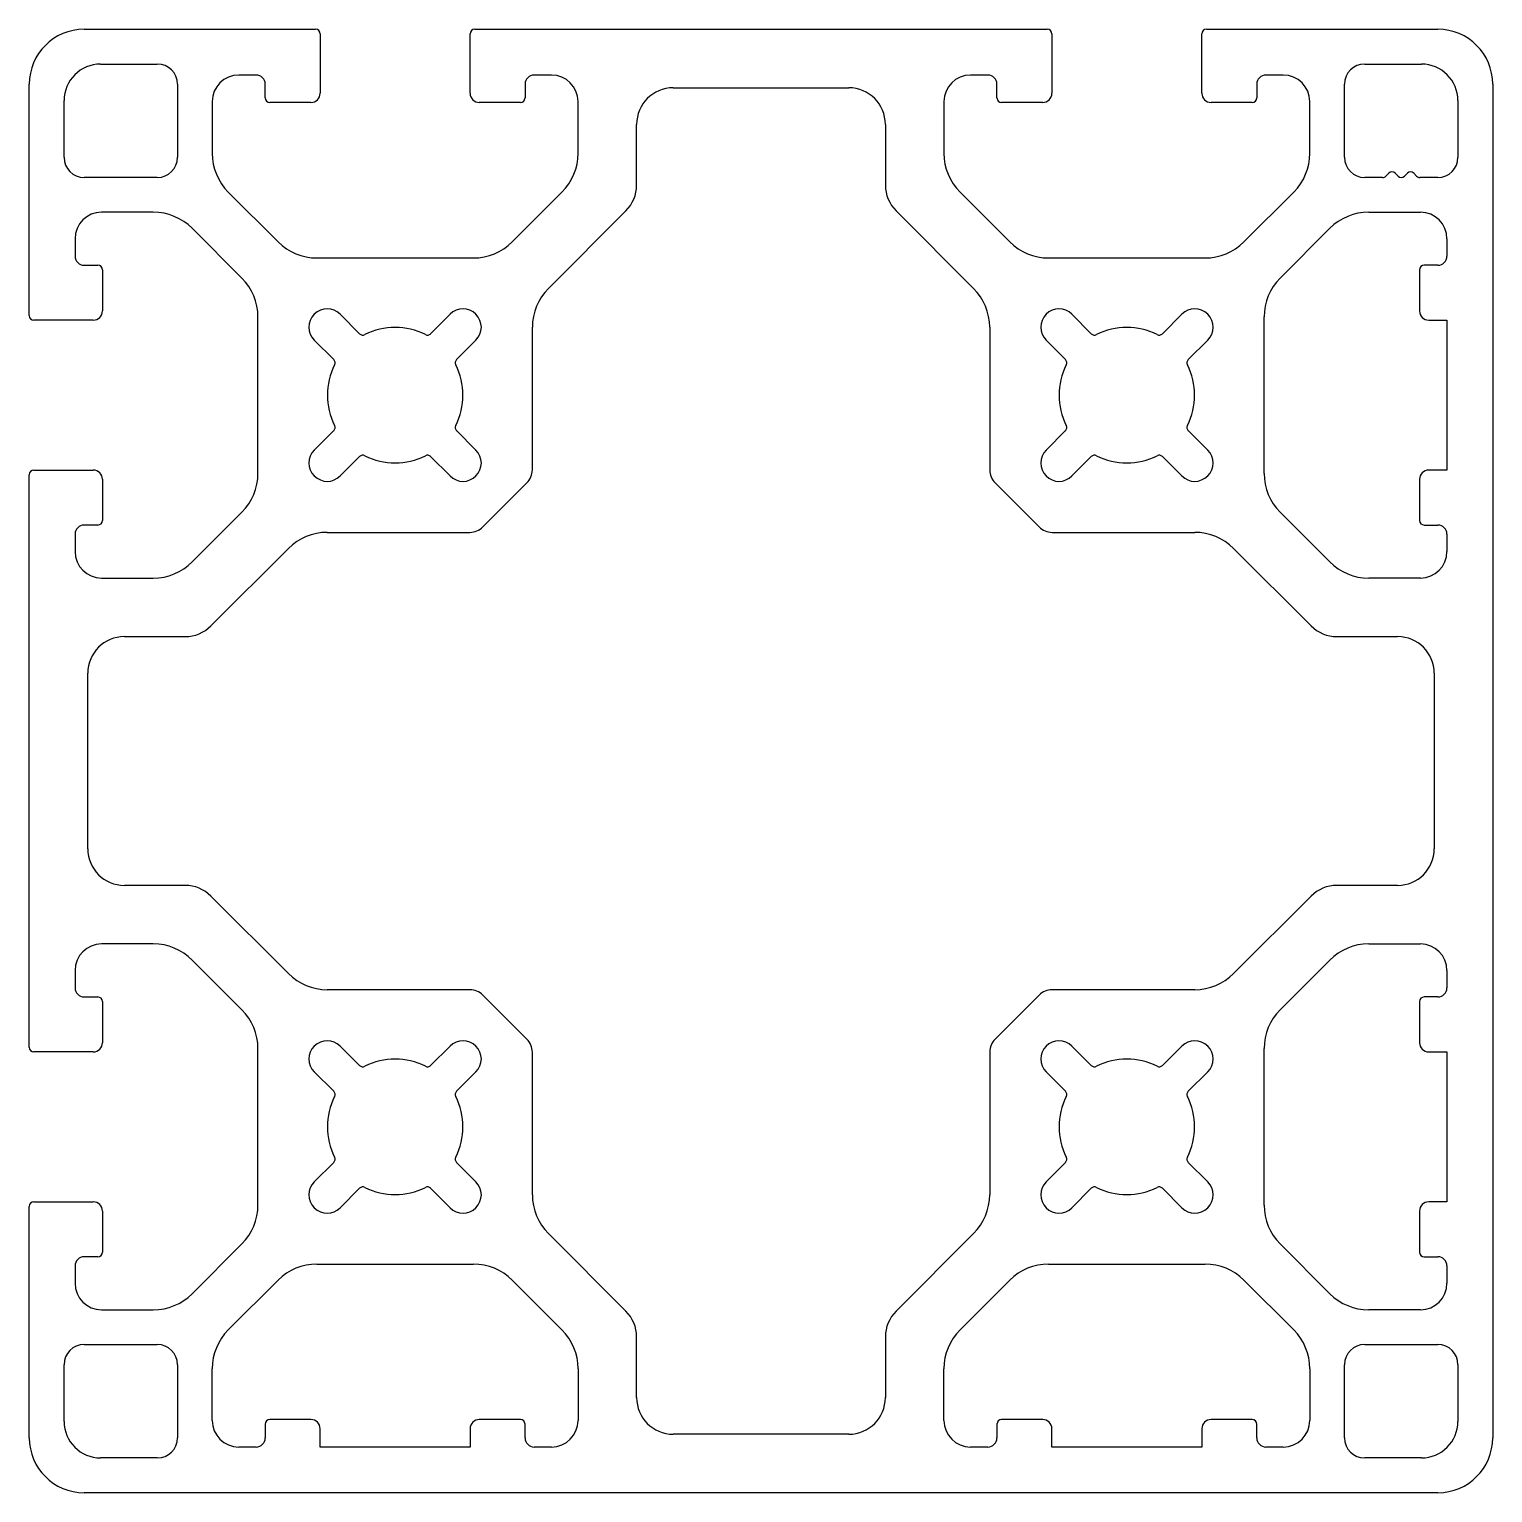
# Model space of a CAD drawing. Extents: x 1108.1 to 1188.1, y 882.5 to 962.5.
import ezdxf

# ---------------------------------------------------------------- set-up
doc = ezdxf.new("R2010")
doc.units = 0
doc.layers.get('0').update_dxf_attribs({"linetype": 'CONTINUOUS'})

msp = doc.modelspace()

# ---------------------------------------------------------------- linework, layer by layer
for p, q in [((1111.12, 962.453), (1123.77, 962.453)), ((1132.47, 962.453), (1163.77, 962.453)), ((1172.47, 962.453), (1185.12, 962.453)), ((1124.02, 962.203), (1124.02, 958.953)), ((1132.22, 958.953), (1132.22, 962.203)), ((1164.02, 962.203), (1164.02, 958.953)), ((1172.22, 958.953), (1172.22, 962.203)), ((1112.02, 960.553), (1115.12, 960.553)), ((1181.12, 960.553), (1184.22, 960.553)), ((1108.12, 946.803), (1108.12, 959.453)), ((1116.22, 959.453), (1116.22, 955.453)), ((1120.52, 959.953), (1119.57, 959.953)), ((1121.02, 958.703), (1121.02, 959.453)), ((1135.22, 959.453), (1135.22, 958.703)), ((1136.67, 959.953), (1135.72, 959.953)), ((1143.32, 959.253), (1152.92, 959.253)), ((1160.52, 959.953), (1159.57, 959.953)), ((1161.02, 958.703), (1161.02, 959.453)), ((1175.22, 959.453), (1175.22, 958.703)), ((1176.67, 959.953), (1175.72, 959.953)), ((1180.02, 955.453), (1180.02, 959.453)), ((1188.12, 959.453), (1188.12, 885.453)), ((1110.02, 955.453), (1110.02, 958.553)), ((1118.12, 958.503), (1118.12, 955.676)), ((1123.52, 958.453), (1121.27, 958.453)), ((1134.97, 958.453), (1132.72, 958.453)), ((1138.12, 955.676), (1138.12, 958.503)), ((1158.12, 958.503), (1158.12, 955.676)), ((1163.52, 958.453), (1161.27, 958.453)), ((1174.97, 958.453), (1172.72, 958.453)), ((1178.12, 955.676), (1178.12, 958.503)), ((1186.22, 958.553), (1186.22, 955.453)), ((1141.32, 953.936), (1141.32, 957.253)), ((1154.92, 957.253), (1154.92, 953.936)), ((1182.434, 954.582), (1182.278, 954.426)), ((1182.943, 954.426), (1182.788, 954.582)), ((1183.452, 954.582), (1183.297, 954.426)), ((1183.961, 954.426), (1183.806, 954.582)), ((1115.12, 954.353), (1111.12, 954.353)), ((1182.102, 954.353), (1181.12, 954.353)), ((1185.12, 954.353), (1184.138, 954.353)), ((1118.999, 953.554), (1121.721, 950.832)), ((1134.519, 950.832), (1137.241, 953.554)), ((1158.999, 953.554), (1161.721, 950.832)), ((1174.519, 950.832), (1177.241, 953.554)), ((1114.897, 952.453), (1112.07, 952.453)), ((1136.499, 948.286), (1140.734, 952.522)), ((1155.506, 952.522), (1159.741, 948.286)), ((1181.342, 952.453), (1184.17, 952.453)), ((1119.741, 948.852), (1117.019, 951.574)), ((1176.499, 948.852), (1179.221, 951.574)), ((1110.62, 951.003), (1110.62, 950.053)), ((1185.62, 951.003), (1185.62, 950.053)), ((1123.842, 949.953), (1132.397, 949.953)), ((1163.842, 949.953), (1172.397, 949.953)), ((1111.12, 949.553), (1111.87, 949.553)), ((1112.12, 949.303), (1112.12, 947.053)), ((1184.12, 949.303), (1184.12, 947.053)), ((1185.12, 949.553), (1184.37, 949.553)), ((1111.62, 946.553), (1108.37, 946.553)), ((1120.62, 938.176), (1120.62, 946.731)), ((1125.115, 946.873), (1126.177, 945.81)), ((1130.062, 945.81), (1131.125, 946.873)), ((1165.115, 946.873), (1166.177, 945.81)), ((1170.062, 945.81), (1171.125, 946.873)), ((1175.62, 938.176), (1175.62, 946.731)), ((1184.62, 946.553), (1185.62, 946.553)), ((1185.62, 946.553), (1185.62, 938.353)), ((1135.62, 938.367), (1135.62, 946.165)), ((1160.62, 946.165), (1160.62, 938.367)), ((1124.763, 944.396), (1123.7, 945.458)), ((1132.539, 945.458), (1131.477, 944.396)), ((1164.763, 944.396), (1163.7, 945.458)), ((1172.539, 945.458), (1171.477, 944.396)), ((1123.7, 939.448), (1124.763, 940.511)), ((1131.477, 940.511), (1132.539, 939.448)), ((1163.7, 939.448), (1164.763, 940.511)), ((1171.477, 940.511), (1172.539, 939.448)), ((1126.177, 939.097), (1125.115, 938.034)), ((1131.125, 938.034), (1130.062, 939.097)), ((1166.177, 939.097), (1165.115, 938.034)), ((1171.125, 938.034), (1170.062, 939.097)), ((1108.12, 906.803), (1108.12, 938.103)), ((1108.37, 938.353), (1111.62, 938.353)), ((1112.12, 937.853), (1112.12, 935.603)), ((1132.913, 935.246), (1135.327, 937.66)), ((1160.913, 937.66), (1163.327, 935.246)), ((1184.12, 937.853), (1184.12, 935.603)), ((1185.62, 938.353), (1184.62, 938.353)), ((1117.019, 933.332), (1119.741, 936.054)), ((1179.221, 933.332), (1176.499, 936.054)), ((1111.87, 935.353), (1111.12, 935.353)), ((1184.37, 935.353), (1185.12, 935.353)), ((1110.62, 934.853), (1110.62, 933.903)), ((1124.408, 934.953), (1132.206, 934.953)), ((1164.034, 934.953), (1171.832, 934.953)), ((1185.62, 934.853), (1185.62, 933.903)), ((1118.051, 929.839), (1122.287, 934.074)), ((1173.953, 934.074), (1178.188, 929.839)), ((1112.07, 932.453), (1114.897, 932.453)), ((1184.17, 932.453), (1181.342, 932.453)), ((1113.32, 929.253), (1116.637, 929.253)), ((1179.603, 929.253), (1182.92, 929.253)), ((1111.32, 917.653), (1111.32, 927.253)), ((1184.92, 927.253), (1184.92, 917.653)), ((1116.637, 915.653), (1113.32, 915.653)), ((1182.92, 915.653), (1179.603, 915.653)), ((1122.287, 910.832), (1118.051, 915.067)), ((1178.188, 915.067), (1173.953, 910.832)), ((1114.897, 912.453), (1112.07, 912.453)), ((1181.342, 912.453), (1184.17, 912.453)), ((1119.741, 908.852), (1117.019, 911.574)), ((1176.499, 908.852), (1179.221, 911.574)), ((1110.62, 911.003), (1110.62, 910.053)), ((1185.62, 911.003), (1185.62, 910.053)), ((1132.206, 909.953), (1124.408, 909.953)), ((1135.327, 907.246), (1132.913, 909.66)), ((1163.327, 909.66), (1160.913, 907.246)), ((1171.832, 909.953), (1164.034, 909.953)), ((1111.12, 909.553), (1111.87, 909.553)), ((1112.12, 909.303), (1112.12, 907.053)), ((1184.12, 909.303), (1184.12, 907.053)), ((1185.12, 909.553), (1184.37, 909.553)), ((1111.62, 906.553), (1108.37, 906.553)), ((1120.62, 898.176), (1120.62, 906.731)), ((1125.115, 906.873), (1126.177, 905.81)), ((1130.062, 905.81), (1131.125, 906.873)), ((1135.62, 898.741), (1135.62, 906.539)), ((1160.62, 906.539), (1160.62, 898.741)), ((1165.115, 906.873), (1166.177, 905.81)), ((1170.062, 905.81), (1171.125, 906.873)), ((1175.62, 898.176), (1175.62, 906.731)), ((1184.62, 906.553), (1185.62, 906.553)), ((1185.62, 906.553), (1185.62, 898.353)), ((1124.763, 904.396), (1123.7, 905.458)), ((1132.539, 905.458), (1131.477, 904.396)), ((1164.763, 904.396), (1163.7, 905.458)), ((1172.539, 905.458), (1171.477, 904.396)), ((1123.7, 899.448), (1124.763, 900.511)), ((1131.477, 900.511), (1132.539, 899.448)), ((1163.7, 899.448), (1164.763, 900.511)), ((1171.477, 900.511), (1172.539, 899.448)), ((1126.177, 899.097), (1125.115, 898.034)), ((1131.125, 898.034), (1130.062, 899.097)), ((1166.177, 899.097), (1165.115, 898.034)), ((1171.125, 898.034), (1170.062, 899.097)), ((1108.12, 885.453), (1108.12, 898.103)), ((1108.37, 898.353), (1111.62, 898.353)), ((1112.12, 897.853), (1112.12, 895.603)), ((1184.12, 897.853), (1184.12, 895.603)), ((1185.62, 898.353), (1184.62, 898.353)), ((1117.019, 893.332), (1119.741, 896.054)), ((1140.734, 892.385), (1136.499, 896.62)), ((1159.741, 896.62), (1155.506, 892.385)), ((1179.221, 893.332), (1176.499, 896.054)), ((1111.87, 895.353), (1111.12, 895.353)), ((1184.37, 895.353), (1185.12, 895.353)), ((1110.62, 894.853), (1110.62, 893.903)), ((1123.842, 894.953), (1132.397, 894.953)), ((1163.842, 894.953), (1172.397, 894.953)), ((1185.62, 894.853), (1185.62, 893.903)), ((1118.999, 891.352), (1121.721, 894.074)), ((1134.519, 894.074), (1137.241, 891.352)), ((1158.999, 891.352), (1161.721, 894.074)), ((1174.519, 894.074), (1177.241, 891.352)), ((1112.07, 892.453), (1114.897, 892.453)), ((1184.17, 892.453), (1181.342, 892.453)), ((1111.12, 890.553), (1115.12, 890.553)), ((1141.32, 887.653), (1141.32, 890.97)), ((1154.92, 890.97), (1154.92, 887.653)), ((1181.12, 890.553), (1185.12, 890.553)), ((1110.02, 886.353), (1110.02, 889.453)), ((1116.22, 889.453), (1116.22, 885.453)), ((1118.12, 886.403), (1118.12, 889.231)), ((1138.12, 889.231), (1138.12, 886.403)), ((1158.12, 886.403), (1158.12, 889.231)), ((1178.12, 889.231), (1178.12, 886.403)), ((1180.02, 885.453), (1180.02, 889.453)), ((1186.22, 889.453), (1186.22, 886.353)), ((1123.52, 886.453), (1121.27, 886.453)), ((1134.97, 886.453), (1132.72, 886.453)), ((1163.52, 886.453), (1161.27, 886.453)), ((1174.97, 886.453), (1172.72, 886.453)), ((1121.02, 886.203), (1121.02, 885.453)), ((1124.02, 884.953), (1124.02, 885.953)), ((1132.22, 885.953), (1132.22, 884.953)), ((1135.22, 885.453), (1135.22, 886.203)), ((1152.92, 885.653), (1143.32, 885.653)), ((1161.02, 886.203), (1161.02, 885.453)), ((1164.02, 884.953), (1164.02, 885.953)), ((1172.22, 885.953), (1172.22, 884.953)), ((1175.22, 885.453), (1175.22, 886.203)), ((1120.52, 884.953), (1119.57, 884.953)), ((1132.22, 884.953), (1124.02, 884.953)), ((1136.67, 884.953), (1135.72, 884.953)), ((1160.52, 884.953), (1159.57, 884.953)), ((1172.22, 884.953), (1164.02, 884.953)), ((1176.67, 884.953), (1175.72, 884.953)), ((1115.12, 884.353), (1112.02, 884.353)), ((1184.22, 884.353), (1181.12, 884.353)), ((1185.12, 882.453), (1111.12, 882.453))]:
    msp.add_line(p, q)
for centre, radius, start, end in [((1111.12, 959.453), 3, 90, 180), ((1123.77, 962.203), 0.25, 360, 90), ((1132.47, 962.203), 0.25, 90, 180), ((1163.77, 962.203), 0.25, 360, 90), ((1172.47, 962.203), 0.25, 90, 180), ((1185.12, 959.453), 3, 0, 90), ((1112.02, 958.553), 2, 90, 180), ((1115.12, 959.453), 1.1, 0, 90), ((1181.12, 959.453), 1.1, 90, 180), ((1184.22, 958.553), 2, 0, 90), ((1119.57, 958.503), 1.45, 90, 180), ((1120.52, 959.453), 0.5, 0, 90), ((1135.72, 959.453), 0.5, 90, 180), ((1136.67, 958.503), 1.45, 0, 90), ((1143.32, 957.253), 2, 90, 180), ((1152.92, 957.253), 2, 360, 90), ((1159.57, 958.503), 1.45, 90, 180), ((1160.52, 959.453), 0.5, 0, 90), ((1175.72, 959.453), 0.5, 90, 180), ((1176.67, 958.503), 1.45, 0, 90), ((1121.27, 958.703), 0.25, 180, 270), ((1123.52, 958.953), 0.5, 270, 0), ((1132.72, 958.953), 0.5, 180, 270), ((1134.97, 958.703), 0.25, 270, 0), ((1161.27, 958.703), 0.25, 180, 270), ((1163.52, 958.953), 0.5, 270, 0), ((1172.72, 958.953), 0.5, 180, 270), ((1174.97, 958.703), 0.25, 270, 0), ((1111.12, 955.453), 1.1, 180, 270), ((1115.12, 955.453), 1.1, 270, 0), ((1121.12, 955.676), 3, 180, 225), ((1135.12, 955.676), 3, 315, 0), ((1161.12, 955.676), 3, 180, 225), ((1175.12, 955.676), 3, 315, 360), ((1181.12, 955.453), 1.1, 180, 270), ((1185.12, 955.453), 1.1, 270, 360), ((1182.102, 954.603), 0.25, 270, 315), ((1182.611, 954.405), 0.25, 45, 135), ((1183.12, 954.603), 0.25, 225, 315), ((1183.629, 954.405), 0.25, 45, 135), ((1184.138, 954.603), 0.25, 225, 270), ((1139.32, 953.936), 2, 315, 360), ((1156.92, 953.936), 2, 180, 225), ((1112.07, 951.003), 1.45, 90, 180), ((1114.897, 949.453), 3, 45, 90), ((1181.342, 949.453), 3, 90, 135), ((1184.17, 951.003), 1.45, 0, 90), ((1123.842, 952.953), 3, 225, 270), ((1132.397, 952.953), 3, 270, 315), ((1163.842, 952.953), 3, 225, 270), ((1172.397, 952.953), 3, 270, 315), ((1111.12, 950.053), 0.5, 180, 270), ((1185.12, 950.053), 0.5, 270, 0), ((1111.87, 949.303), 0.25, 360, 90), ((1117.62, 946.731), 3, 0, 45), ((1178.62, 946.731), 3, 135, 180), ((1184.37, 949.303), 0.25, 90, 180), ((1138.62, 946.165), 3, 135, 180), ((1157.62, 946.165), 3, 0, 45), ((1108.37, 946.803), 0.25, 180, 270), ((1111.62, 947.053), 0.5, 270, 0), ((1124.408, 946.165), 1, 45, 225), ((1131.832, 946.165), 1, 315, 135), ((1164.408, 946.165), 1, 45, 225), ((1171.832, 946.165), 1, 315, 135), ((1184.62, 947.053), 0.5, 180, 270), ((1126.354, 945.987), 0.25, 225, 296.55128), ((1128.12, 942.453), 3.7, 63.44872, 116.55128), ((1129.886, 945.987), 0.25, 243.44872, 315), ((1166.354, 945.987), 0.25, 225, 296.55128), ((1168.12, 942.453), 3.7, 63.44872, 116.55128), ((1169.886, 945.987), 0.25, 243.44872, 315), ((1128.12, 942.453), 3.7, 153.44872, 206.55128), ((1124.586, 944.219), 0.25, 333.44872, 45), ((1131.653, 944.219), 0.25, 135, 206.55128), ((1128.12, 942.453), 3.7, 333.44872, 26.55128), ((1168.12, 942.453), 3.7, 153.44872, 206.55128), ((1164.586, 944.219), 0.25, 333.44872, 45), ((1171.653, 944.219), 0.25, 135, 206.55128), ((1168.12, 942.453), 3.7, 333.44872, 26.55128), ((1124.586, 940.687), 0.25, 315, 26.55128), ((1131.653, 940.687), 0.25, 153.44872, 225), ((1164.586, 940.687), 0.25, 315, 26.55128), ((1171.653, 940.687), 0.25, 153.44872, 225), ((1124.408, 938.741), 1, 135, 315), ((1131.832, 938.741), 1, 225, 45), ((1164.408, 938.741), 1, 135, 315), ((1171.832, 938.741), 1, 225, 45), ((1126.354, 938.92), 0.25, 63.44872, 135), ((1128.12, 942.453), 3.7, 243.44872, 296.55128), ((1129.886, 938.92), 0.25, 45, 116.55128), ((1166.354, 938.92), 0.25, 63.44872, 135), ((1168.12, 942.453), 3.7, 243.44872, 296.55128), ((1169.886, 938.92), 0.25, 45, 116.55128), ((1108.37, 938.103), 0.25, 90, 180), ((1111.62, 937.853), 0.5, 0, 90), ((1117.62, 938.176), 3, 315, 0), ((1134.62, 938.367), 1, 315, 0), ((1161.62, 938.367), 1, 180, 225), ((1178.62, 938.176), 3, 180, 225), ((1184.62, 937.853), 0.5, 90, 180.00001), ((1111.12, 934.853), 0.5, 90, 180), ((1111.87, 935.603), 0.25, 270, 0), ((1132.206, 935.953), 1, 270, 315), ((1164.034, 935.953), 1, 225, 270), ((1184.37, 935.603), 0.25, 180, 270), ((1185.12, 934.853), 0.5, 360, 90), ((1124.408, 931.953), 3, 90, 135), ((1171.832, 931.953), 3, 45, 90), ((1112.07, 933.903), 1.45, 180, 270), ((1184.17, 933.903), 1.45, 270, 0), ((1114.897, 935.453), 3, 270, 315), ((1181.342, 935.453), 3, 225, 270), ((1116.637, 931.253), 2, 270, 315), ((1179.603, 931.253), 2, 225, 270), ((1113.32, 927.253), 2, 90, 180), ((1182.92, 927.253), 2, 360, 90), ((1113.32, 917.653), 2, 180, 270), ((1182.92, 917.653), 2, 270, 0), ((1116.637, 913.653), 2, 45, 90), ((1179.603, 913.653), 2, 90, 135), ((1112.07, 911.003), 1.45, 90, 180), ((1114.897, 909.453), 3, 45, 90), ((1181.342, 909.453), 3, 90, 135), ((1184.17, 911.003), 1.45, 0, 90), ((1124.408, 912.953), 3, 225, 270), ((1171.832, 912.953), 3, 270, 315), ((1111.12, 910.053), 0.5, 180, 270), ((1132.206, 908.953), 1, 45, 90), ((1164.034, 908.953), 1, 90, 135), ((1185.12, 910.053), 0.5, 270, 0), ((1111.87, 909.303), 0.25, 360, 90), ((1117.62, 906.731), 3, 0, 45), ((1178.62, 906.731), 3, 135, 180), ((1184.37, 909.303), 0.25, 90, 180), ((1134.62, 906.539), 1, 0, 45), ((1161.62, 906.539), 1, 135, 180), ((1108.37, 906.803), 0.25, 180, 270), ((1111.62, 907.053), 0.5, 270, 0), ((1124.408, 906.165), 1, 45, 225), ((1131.832, 906.165), 1, 315, 135), ((1164.408, 906.165), 1, 45, 225), ((1171.832, 906.165), 1, 315, 135), ((1184.62, 907.053), 0.5, 180, 270), ((1126.354, 905.987), 0.25, 225, 296.55128), ((1128.12, 902.453), 3.7, 63.44872, 116.55128), ((1129.886, 905.987), 0.25, 243.44872, 315), ((1166.354, 905.987), 0.25, 225, 296.55128), ((1168.12, 902.453), 3.7, 63.44872, 116.55128), ((1169.886, 905.987), 0.25, 243.44872, 315), ((1128.12, 902.453), 3.7, 153.44872, 206.55128), ((1124.586, 904.219), 0.25, 333.44872, 45), ((1131.653, 904.219), 0.25, 135, 206.55128), ((1128.12, 902.453), 3.7, 333.44872, 26.55128), ((1168.12, 902.453), 3.7, 153.44872, 206.55128), ((1164.586, 904.219), 0.25, 333.44872, 45), ((1171.653, 904.219), 0.25, 135, 206.55128), ((1168.12, 902.453), 3.7, 333.44872, 26.55128), ((1124.586, 900.687), 0.25, 315, 26.55128), ((1131.653, 900.687), 0.25, 153.44872, 225), ((1164.586, 900.687), 0.25, 315, 26.55128), ((1171.653, 900.687), 0.25, 153.44872, 225), ((1124.408, 898.741), 1, 135, 315), ((1131.832, 898.741), 1, 225, 45), ((1164.408, 898.741), 1, 135, 315), ((1171.832, 898.741), 1, 225, 45), ((1126.354, 898.92), 0.25, 63.44872, 135), ((1128.12, 902.453), 3.7, 243.44872, 296.55128), ((1129.886, 898.92), 0.25, 45, 116.55128), ((1138.62, 898.741), 3, 180, 225), ((1157.62, 898.741), 3, 315, 0), ((1166.354, 898.92), 0.25, 63.44872, 135), ((1168.12, 902.453), 3.7, 243.44872, 296.55128), ((1169.886, 898.92), 0.25, 45, 116.55128), ((1108.37, 898.103), 0.25, 90, 180), ((1111.62, 897.853), 0.5, 0, 90), ((1117.62, 898.176), 3, 315, 360), ((1178.62, 898.176), 3, 180, 225), ((1184.62, 897.853), 0.5, 90, 180), ((1111.12, 894.853), 0.5, 90, 180), ((1111.87, 895.603), 0.25, 270, 0), ((1184.37, 895.603), 0.25, 180, 270), ((1185.12, 894.853), 0.5, 0, 90), ((1123.842, 891.953), 3, 90, 135), ((1132.397, 891.953), 3, 45, 90), ((1163.842, 891.953), 3, 90, 135), ((1172.397, 891.953), 3, 45, 90), ((1112.07, 893.903), 1.45, 180, 270), ((1184.17, 893.903), 1.45, 270, 0), ((1114.897, 895.453), 3, 270, 315), ((1181.342, 895.453), 3, 225, 270), ((1139.32, 890.97), 2, 0, 45), ((1156.92, 890.97), 2, 135, 180), ((1121.12, 889.231), 3, 135, 180), ((1135.12, 889.231), 3, 0, 45), ((1161.12, 889.231), 3, 135, 180), ((1175.12, 889.231), 3, 0, 45), ((1111.12, 889.453), 1.1, 90, 180), ((1115.12, 889.453), 1.1, 0, 90), ((1181.12, 889.453), 1.1, 90, 180), ((1185.12, 889.453), 1.1, 0, 90), ((1143.32, 887.653), 2, 180, 270), ((1152.92, 887.653), 2, 270, 0), ((1119.57, 886.403), 1.45, 180, 270), ((1121.27, 886.203), 0.25, 90, 180), ((1123.52, 885.953), 0.5, 0, 90), ((1132.72, 885.953), 0.5, 90, 180), ((1134.97, 886.203), 0.25, 0, 90), ((1136.67, 886.403), 1.45, 270, 0), ((1159.57, 886.403), 1.45, 180, 270), ((1161.27, 886.203), 0.25, 90, 180), ((1163.52, 885.953), 0.5, 0, 90), ((1172.72, 885.953), 0.5, 90, 180), ((1174.97, 886.203), 0.25, 0, 90), ((1176.67, 886.403), 1.45, 270, 0), ((1112.02, 886.353), 2, 180, 270), ((1184.22, 886.353), 2, 270, 0), ((1111.12, 885.453), 3, 180, 270), ((1115.12, 885.453), 1.1, 270, 0), ((1120.52, 885.453), 0.5, 270, 0), ((1135.72, 885.453), 0.5, 180, 270), ((1160.52, 885.453), 0.5, 270, 0), ((1175.72, 885.453), 0.5, 180, 270), ((1181.12, 885.453), 1.1, 180, 270), ((1185.12, 885.453), 3, 270, 0)]:
    msp.add_arc(centre, radius, start, end)

doc.saveas('drawing.dxf')
